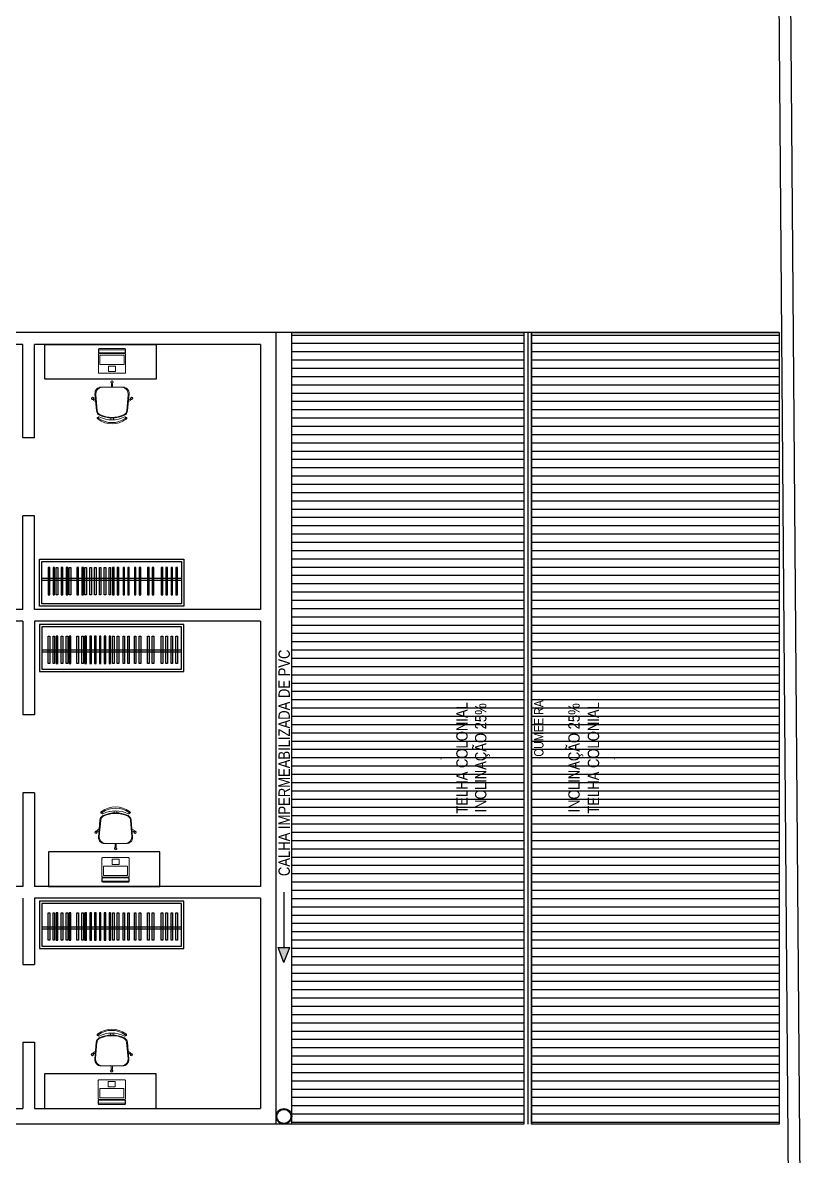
# Model space of a CAD drawing. Header units: millimetres. Extents: x 4156 to 4603, y 996 to 1078.
# Drawn here: x 4259.67 to 4270.6, y 1016.73 to 1032.72 of the extents above; entities that cross this region are included whole.
import ezdxf
from ezdxf.enums import TextEntityAlignment as Align

# ---------------------------------------------------------------- set-up
doc = ezdxf.new("R2010")
doc.units = ezdxf.units.MM
doc.header["$LTSCALE"] = 20
for name, color, linetype in [('-HIDRO', 8, 'Continuous'), ('AF', 5, 'Continuous'), ('E-txt-g', 3, 'Continuous')]:
    doc.layers.add(name, color=color, linetype=linetype)
doc.layers.add('E-Lay-9', color=9, linetype='Continuous', lineweight=9)
doc.layers.add('E-Txt-W', color=7, linetype='Continuous', lineweight=20)
doc.styles.add('F2', font='ARIALN.TTF')
doc.styles.add('REG60', font='romans.shx', dxfattribs={"width": 0.8, "height": 0.15})
doc.styles.add('REG80', font='romans.shx', dxfattribs={"width": 0.8, "height": 0.2})

# ---------------------------------------------------------------- blocks, each defined once
blk = doc.blocks.new('Seta')
at = {"layer": 'AF'}
blk.add_hatch(color=256, dxfattribs=at).paths.add_polyline_path([(-0.11, 0), (-0.11, -0.01), (0, -0.01), (0, -0.03), (0.05, 0), (0, 0.02), (0, 0)])
for p, q in [((0, 0), (-0.11, 0)), ((-0.11, -0.01), (-0.11, 0)), ((0.05, 0), (0, 0.02)), ((0, 0.02), (0, 0)), ((0, -0.01), (-0.11, -0.01)), ((0.05, 0), (0, -0.03)), ((0, -0.01), (0, -0.03))]:
    blk.add_line(p, q, dxfattribs=at)
blk = doc.blocks.new('TXT-AMB75')
at = {"layer": 'E-txt-g', "style": 'REG80', "width": 0.8, "flags": 8}
blk.add_attdef('TXT', text='', height=0.2, dxfattribs=at).set_placement((0.005, 0.296), align=Align.CENTER)
at = {"layer": 'E-Txt-W', "style": 'REG60', "width": 0.8, "flags": 8}
blk.add_attdef('TXT', text='', height=0.15, dxfattribs=at).set_placement((0.005, 0.027), align=Align.CENTER)
blk = doc.blocks.new('Cadeira')
at = {"layer": 'E-Lay-9', "color": 8}
for p, q in [((-0.139, 0), (0.139, 0)), ((-0.009, 0.054), (-0.009, 0.077)), ((-0.008, 0), (-0.008, 0.043)), ((-0.008, 0.043), (-0.006, 0.043)), ((0.006, 0.043), (0.007, 0.043)), ((0.007, 0), (0.007, 0.043)), ((0.01, 0.054), (0.01, 0.077)), ((-0.25, -0.159), (-0.265, -0.141)), ((-0.236, -0.147), (-0.251, -0.129)), ((-0.219, -0.084), (-0.2, -0.302)), ((-0.209, -0.094), (-0.19, -0.298)), ((0.209, -0.094), (0.19, -0.298)), ((0.219, -0.084), (0.2, -0.302)), ((0.236, -0.147), (0.251, -0.129)), ((0.25, -0.159), (0.265, -0.141)), ((-0.24, -0.165), (-0.241, -0.166)), ((-0.213, -0.185), (-0.241, -0.166)), ((-0.23, -0.156), (-0.231, -0.158)), ((-0.214, -0.162), (-0.23, -0.156)), ((0.213, -0.185), (0.241, -0.166)), ((0.214, -0.162), (0.23, -0.156)), ((0.23, -0.156), (0.231, -0.158)), ((0.24, -0.165), (0.241, -0.166)), ((-0.017, -0.396), (-0.017, -0.42)), ((0.017, -0.396), (0.017, -0.42))]:
    blk.add_line(p, q, dxfattribs=at)
blk.add_lwpolyline([(0.163, -0.381, -0.237888), (-0.163, -0.381, 0.605717), (-0.174, -0.395, 0.122717), (-0.17, -0.4, 0.323529), (0.17, -0.4, 0.122717), (0.174, -0.395, 0.605717)], format="xyb", close=True, dxfattribs=at)
for centre in [(0, 0.047), (-0.238, -0.158), (0.238, -0.158)]:
    blk.add_circle(centre, 0.005, dxfattribs=at)
for centre, radius, start, end in [((-0.139, -0.08), 0.08, 90, 182.5692), ((0, 0.065), 0.015, 281.6334, 257.4537), ((0, 0.048), 0.0075, 221.8103, 318.1897), ((0.139, -0.08), 0.08, 357.4308, 90), ((-0.25, -0.144), 0.015, 322.5463, 298.3666), ((-0.12, -0.089), 0.0887, 95.5925, 183.2522), ((0.12, -0.089), 0.0887, 356.7478, 84.4075), ((0.25, -0.144), 0.015, 241.6334, 217.4537), ((-0.239, -0.157), 0.0075, 261.8103, 358.1897), ((0.239, -0.157), 0.0075, 181.8103, 278.1897), ((-0.13, -0.296), 0.07, 185.1212, 243.6047), ((-0.12, -0.292), 0.07, 185.2999, 245.7361), ((-0.182, -0.396), 0.00782, 29.8109, 225.3255), ((-0.163, -0.39), 0.0275, 205.1455, 233.4571), ((0, -0.165), 0.305, 234.1238, 305.8762), ((-0.163, -0.39), 0.0125, 205.1455, 233.1301), ((0, -0.034), 0.362, 243.6047, 296.3953), ((0, -0.025), 0.362, 245.7361, 294.2639), ((0.12, -0.292), 0.07, 294.2639, 354.7001), ((0.13, -0.296), 0.07, 296.3953, 354.8788), ((0.182, -0.396), 0.00782, 314.6745, 150.1891), ((0.163, -0.39), 0.0275, 306.5429, 334.8545)]:
    blk.add_arc(centre, radius, start, end, dxfattribs=at)
blk = doc.blocks.new('Notebook')
at = {"layer": 'E-Lay-9', "color": 8}
for p, q in [((-0.175, 0.305), (-0.175, 0.3)), ((-0.175, 0.3), (-0.175, 0.265)), ((0.165, 0.315), (-0.165, 0.315)), ((0.175, 0.3), (0.175, 0.305)), ((0.175, 0.265), (0.175, 0.3)), ((-0.165, 0.255), (0.165, 0.255))]:
    blk.add_line(p, q, dxfattribs=at)
for points in [[(-0.165, 0.26), (0.165, 0.26, 0.414214), (0.17, 0.265), (0.17, 0.295, 0.414214), (0.165, 0.3), (-0.165, 0.3, 0.414214), (-0.17, 0.295), (-0.17, 0.265, 0.414214)], [(-0.165, 0), (0.165, 0, 0.414214), (0.175, 0.01), (0.175, 0.24, 0.414214), (0.165, 0.25), (-0.165, 0.25, 0.414214), (-0.175, 0.24), (-0.175, 0.01, 0.414214)]]:
    blk.add_lwpolyline(points, format="xyb", close=True, dxfattribs=at)
for points in [[(-0.155, 0.11), (0.155, 0.11), (0.155, 0.23), (-0.155, 0.23)], [(-0.105, 0.25), (-0.145, 0.25), (-0.145, 0.255), (-0.105, 0.255)], [(0.105, 0.25), (0.145, 0.25), (0.145, 0.255), (0.105, 0.255)], [(-0.045, 0.02), (0.045, 0.02), (0.045, 0.09), (-0.045, 0.09)]]:
    blk.add_lwpolyline(points, close=True, dxfattribs=at)
for centre, start, end in [((-0.165, 0.305), 90, 180), ((0.165, 0.305), 0, 90), ((-0.165, 0.265), 180, 270), ((0.165, 0.265), 270, 360)]:
    blk.add_arc(centre, 0.01, start, end, dxfattribs=at)

msp = doc.modelspace()

# ---------------------------------------------------------------- hatches: boundary and pattern name
at = {"layer": '-HIDRO', "linetype": 'Continuous'}
h = msp.add_hatch(dxfattribs=at)
h.set_pattern_fill('ANSI31', color=256, scale=0.935, angle=135, style=0)
h.set_pattern_definition([(180, (1767.23598, 700.36133), (-2e-17, -0.116875), [])])
h.paths.add_polyline_path([(4266.742, 1017.181), (4263.469, 1017.181), (4263.469, 1028.346), (4266.742, 1028.346)])
h.paths.add_polyline_path([(4266.852, 1028.346), (4270.344, 1028.346), (4270.344, 1017.181), (4266.852, 1017.181)])
at = {"layer": '-HIDRO'}
msp.add_hatch(color=256, dxfattribs=at).paths.add_polyline_path([(4263.442, 1019.672), (4263.276, 1019.672), (4263.359, 1019.461)])

# ---------------------------------------------------------------- linework, layer by layer
for p, q in [((4270.73, 1005.026), (4270.206, 1071.854)), ((4270.564, 1005.191), (4270.043, 1071.691)), ((4266.742, 1028.346), (4266.742, 1017.181)), ((4266.852, 1028.346), (4266.852, 1017.181)), ((4263.359, 1020.455), (4263.359, 1019.672)), ((4263.359, 1019.461), (4263.276, 1019.672)), ((4263.276, 1019.672), (4263.442, 1019.672)), ((4263.359, 1019.461), (4263.442, 1019.672)), ((4263.469, 1017.181), (4263.249, 1017.181))]:
    msp.add_line(p, q, dxfattribs=at)
at = {"layer": '-HIDRO', "linetype": 'Continuous'}
for p, q in [((4263.249, 1028.346), (4251.864, 1028.346)), ((4270.344, 1028.346), (4263.249, 1028.346)), ((4263.249, 1017.181), (4263.249, 1028.346)), ((4266.797, 1028.346), (4266.797, 1017.181)), ((4259.674, 1028.181), (4255.439, 1028.181)), ((4259.674, 1026.861), (4259.674, 1028.181)), ((4259.839, 1026.861), (4259.839, 1028.181)), ((4263.029, 1028.181), (4259.839, 1028.181)), ((4263.029, 1028.181), (4263.029, 1024.441)), ((4259.839, 1026.861), (4259.674, 1026.861)), ((4259.674, 1024.441), (4259.674, 1025.761)), ((4259.839, 1025.761), (4259.674, 1025.761)), ((4259.839, 1024.441), (4259.839, 1025.761)), ((4259.674, 1024.441), (4253.734, 1024.441)), ((4263.029, 1024.441), (4259.839, 1024.441)), ((4259.674, 1024.276), (4253.734, 1024.276)), ((4259.674, 1024.276), (4259.674, 1022.956)), ((4263.029, 1024.276), (4259.839, 1024.276)), ((4259.839, 1024.276), (4259.839, 1022.956)), ((4263.029, 1024.276), (4263.029, 1020.536)), ((4263.469, 1017.181), (4263.469, 1023.946)), ((4259.839, 1022.956), (4259.674, 1022.956)), ((4259.674, 1021.856), (4259.674, 1020.536)), ((4259.839, 1021.856), (4259.674, 1021.856)), ((4259.839, 1021.856), (4259.839, 1020.536)), ((4259.674, 1020.536), (4255.439, 1020.536)), ((4263.029, 1020.536), (4259.839, 1020.536)), ((4259.674, 1020.371), (4259.674, 1019.436)), ((4263.029, 1020.371), (4259.839, 1020.371)), ((4259.839, 1020.371), (4259.839, 1019.436)), ((4263.029, 1020.371), (4263.029, 1017.401)), ((4259.674, 1019.436), (4259.839, 1019.436)), ((4259.674, 1018.336), (4259.674, 1017.401)), ((4259.674, 1018.336), (4259.839, 1018.336)), ((4259.839, 1018.336), (4259.839, 1017.401)), ((4255.439, 1017.401), (4259.674, 1017.401)), ((4259.839, 1017.401), (4263.029, 1017.401)), ((4263.249, 1017.181), (4251.864, 1017.181))]:
    msp.add_line(p, q, dxfattribs=at)
at = {"layer": '-HIDRO', "ltscale": 0.5}
for p, q in [((4261.912, 1024.878), (4259.943, 1024.878)), ((4261.912, 1024.851), (4259.943, 1024.851)), ((4261.912, 1023.866), (4259.943, 1023.866)), ((4261.912, 1023.838), (4259.943, 1023.838)), ((4261.912, 1019.961), (4259.943, 1019.961)), ((4261.912, 1019.933), (4259.943, 1019.933))]:
    msp.add_line(p, q, dxfattribs=at)
at = {"layer": '-HIDRO'}
for points in [[(4266.742, 1017.181), (4263.469, 1017.181), (4263.469, 1028.346), (4266.742, 1028.346)], [(4266.852, 1028.346), (4270.344, 1028.346), (4270.344, 1017.181), (4266.852, 1017.181)], [(4259.986, 1027.691), (4259.986, 1028.181), (4261.559, 1028.181), (4261.559, 1027.691)], [(4261.945, 1024.486), (4259.91, 1024.486), (4259.91, 1025.15), (4261.945, 1025.15)], [(4261.912, 1024.519), (4259.943, 1024.519), (4259.943, 1025.117), (4261.912, 1025.117)], [(4261.945, 1024.231), (4259.91, 1024.231), (4259.91, 1023.566), (4261.945, 1023.566)], [(4261.912, 1024.198), (4259.943, 1024.198), (4259.943, 1023.599), (4261.912, 1023.599)], [(4260.037, 1021.025), (4260.037, 1020.536), (4261.61, 1020.536), (4261.61, 1021.025)], [(4261.945, 1020.326), (4259.91, 1020.326), (4259.91, 1019.661), (4261.945, 1019.661)], [(4261.912, 1020.293), (4259.943, 1020.293), (4259.943, 1019.694), (4261.912, 1019.694)], [(4259.984, 1017.89), (4259.984, 1017.401), (4261.557, 1017.401), (4261.557, 1017.89)]]:
    msp.add_lwpolyline(points, close=True, dxfattribs=at)
at = {"layer": '-HIDRO', "ltscale": 0.5}
for points in [[(4260.035, 1024.65), (4260.057, 1024.65), (4260.057, 1025.035), (4260.035, 1025.035)], [(4260.103, 1024.65), (4260.125, 1024.65), (4260.125, 1025.035), (4260.103, 1025.035)], [(4260.17, 1024.65), (4260.148, 1024.65), (4260.148, 1025.035), (4260.17, 1025.035)], [(4260.219, 1024.65), (4260.241, 1024.65), (4260.241, 1025.035), (4260.219, 1025.035)], [(4260.287, 1024.65), (4260.309, 1024.65), (4260.309, 1025.035), (4260.287, 1025.035)], [(4260.354, 1024.65), (4260.332, 1024.65), (4260.332, 1025.035), (4260.354, 1025.035)], [(4260.44, 1024.65), (4260.462, 1024.65), (4260.462, 1025.035), (4260.44, 1025.035)], [(4260.508, 1024.65), (4260.53, 1024.65), (4260.53, 1025.035), (4260.508, 1025.035)], [(4260.575, 1024.65), (4260.553, 1024.65), (4260.553, 1025.035), (4260.575, 1025.035)], [(4260.643, 1024.65), (4260.621, 1024.65), (4260.621, 1025.035), (4260.643, 1025.035)], [(4260.711, 1024.65), (4260.689, 1024.65), (4260.689, 1025.035), (4260.711, 1025.035)], [(4260.778, 1024.65), (4260.756, 1024.65), (4260.756, 1025.035), (4260.778, 1025.035)], [(4260.846, 1024.65), (4260.824, 1024.65), (4260.824, 1025.035), (4260.846, 1025.035)], [(4260.914, 1024.65), (4260.892, 1024.65), (4260.892, 1025.035), (4260.914, 1025.035)], [(4260.941, 1024.65), (4260.963, 1024.65), (4260.963, 1025.035), (4260.941, 1025.035)], [(4261.008, 1024.65), (4261.03, 1024.65), (4261.03, 1025.035), (4261.008, 1025.035)], [(4261.089, 1024.65), (4261.111, 1024.65), (4261.111, 1025.035), (4261.089, 1025.035)], [(4261.156, 1024.65), (4261.178, 1024.65), (4261.178, 1025.035), (4261.156, 1025.035)], [(4261.249, 1024.65), (4261.271, 1024.65), (4261.271, 1025.035), (4261.249, 1025.035)], [(4261.317, 1024.65), (4261.339, 1024.65), (4261.339, 1025.035), (4261.317, 1025.035)], [(4261.434, 1024.65), (4261.456, 1024.65), (4261.456, 1025.035), (4261.434, 1025.035)], [(4261.502, 1024.65), (4261.524, 1024.65), (4261.524, 1025.035), (4261.502, 1025.035)], [(4261.627, 1024.65), (4261.649, 1024.65), (4261.649, 1025.035), (4261.627, 1025.035)], [(4261.694, 1024.65), (4261.716, 1024.65), (4261.716, 1025.035), (4261.694, 1025.035)], [(4261.766, 1024.65), (4261.788, 1024.65), (4261.788, 1025.035), (4261.766, 1025.035)], [(4261.834, 1024.65), (4261.856, 1024.65), (4261.856, 1025.035), (4261.834, 1025.035)], [(4260.035, 1024.066), (4260.057, 1024.066), (4260.057, 1023.681), (4260.035, 1023.681)], [(4260.103, 1024.066), (4260.125, 1024.066), (4260.125, 1023.681), (4260.103, 1023.681)], [(4260.17, 1024.066), (4260.148, 1024.066), (4260.148, 1023.681), (4260.17, 1023.681)], [(4260.219, 1024.066), (4260.241, 1024.066), (4260.241, 1023.681), (4260.219, 1023.681)], [(4260.287, 1024.066), (4260.309, 1024.066), (4260.309, 1023.681), (4260.287, 1023.681)], [(4260.354, 1024.066), (4260.332, 1024.066), (4260.332, 1023.681), (4260.354, 1023.681)], [(4260.44, 1024.066), (4260.462, 1024.066), (4260.462, 1023.681), (4260.44, 1023.681)], [(4260.508, 1024.066), (4260.53, 1024.066), (4260.53, 1023.681), (4260.508, 1023.681)], [(4260.575, 1024.066), (4260.553, 1024.066), (4260.553, 1023.681), (4260.575, 1023.681)], [(4260.643, 1024.066), (4260.621, 1024.066), (4260.621, 1023.681), (4260.643, 1023.681)], [(4260.711, 1024.066), (4260.689, 1024.066), (4260.689, 1023.681), (4260.711, 1023.681)], [(4260.778, 1024.066), (4260.756, 1024.066), (4260.756, 1023.681), (4260.778, 1023.681)], [(4260.846, 1024.066), (4260.824, 1024.066), (4260.824, 1023.681), (4260.846, 1023.681)], [(4260.914, 1024.066), (4260.892, 1024.066), (4260.892, 1023.681), (4260.914, 1023.681)], [(4260.941, 1024.066), (4260.963, 1024.066), (4260.963, 1023.681), (4260.941, 1023.681)], [(4261.008, 1024.066), (4261.03, 1024.066), (4261.03, 1023.681), (4261.008, 1023.681)], [(4261.089, 1024.066), (4261.111, 1024.066), (4261.111, 1023.681), (4261.089, 1023.681)], [(4261.156, 1024.066), (4261.178, 1024.066), (4261.178, 1023.681), (4261.156, 1023.681)], [(4261.249, 1024.066), (4261.271, 1024.066), (4261.271, 1023.681), (4261.249, 1023.681)], [(4261.317, 1024.066), (4261.339, 1024.066), (4261.339, 1023.681), (4261.317, 1023.681)], [(4261.434, 1024.066), (4261.456, 1024.066), (4261.456, 1023.681), (4261.434, 1023.681)], [(4261.502, 1024.066), (4261.524, 1024.066), (4261.524, 1023.681), (4261.502, 1023.681)], [(4261.627, 1024.066), (4261.649, 1024.066), (4261.649, 1023.681), (4261.627, 1023.681)], [(4261.694, 1024.066), (4261.716, 1024.066), (4261.716, 1023.681), (4261.694, 1023.681)], [(4261.766, 1024.066), (4261.788, 1024.066), (4261.788, 1023.681), (4261.766, 1023.681)], [(4261.834, 1024.066), (4261.856, 1024.066), (4261.856, 1023.681), (4261.834, 1023.681)], [(4260.035, 1020.161), (4260.057, 1020.161), (4260.057, 1019.776), (4260.035, 1019.776)], [(4260.103, 1020.161), (4260.125, 1020.161), (4260.125, 1019.776), (4260.103, 1019.776)], [(4260.17, 1020.161), (4260.148, 1020.161), (4260.148, 1019.776), (4260.17, 1019.776)], [(4260.219, 1020.161), (4260.241, 1020.161), (4260.241, 1019.776), (4260.219, 1019.776)], [(4260.287, 1020.161), (4260.309, 1020.161), (4260.309, 1019.776), (4260.287, 1019.776)], [(4260.354, 1020.161), (4260.332, 1020.161), (4260.332, 1019.776), (4260.354, 1019.776)], [(4260.44, 1020.161), (4260.462, 1020.161), (4260.462, 1019.776), (4260.44, 1019.776)], [(4260.508, 1020.161), (4260.53, 1020.161), (4260.53, 1019.776), (4260.508, 1019.776)], [(4260.575, 1020.161), (4260.553, 1020.161), (4260.553, 1019.776), (4260.575, 1019.776)], [(4260.643, 1020.161), (4260.621, 1020.161), (4260.621, 1019.776), (4260.643, 1019.776)], [(4260.711, 1020.161), (4260.689, 1020.161), (4260.689, 1019.776), (4260.711, 1019.776)], [(4260.778, 1020.161), (4260.756, 1020.161), (4260.756, 1019.776), (4260.778, 1019.776)], [(4260.846, 1020.161), (4260.824, 1020.161), (4260.824, 1019.776), (4260.846, 1019.776)], [(4260.914, 1020.161), (4260.892, 1020.161), (4260.892, 1019.776), (4260.914, 1019.776)], [(4260.941, 1020.161), (4260.963, 1020.161), (4260.963, 1019.776), (4260.941, 1019.776)], [(4261.008, 1020.161), (4261.03, 1020.161), (4261.03, 1019.776), (4261.008, 1019.776)], [(4261.089, 1020.161), (4261.111, 1020.161), (4261.111, 1019.776), (4261.089, 1019.776)], [(4261.156, 1020.161), (4261.178, 1020.161), (4261.178, 1019.776), (4261.156, 1019.776)], [(4261.249, 1020.161), (4261.271, 1020.161), (4261.271, 1019.776), (4261.249, 1019.776)], [(4261.317, 1020.161), (4261.339, 1020.161), (4261.339, 1019.776), (4261.317, 1019.776)], [(4261.434, 1020.161), (4261.456, 1020.161), (4261.456, 1019.776), (4261.434, 1019.776)], [(4261.502, 1020.161), (4261.524, 1020.161), (4261.524, 1019.776), (4261.502, 1019.776)], [(4261.627, 1020.161), (4261.649, 1020.161), (4261.649, 1019.776), (4261.627, 1019.776)], [(4261.694, 1020.161), (4261.716, 1020.161), (4261.716, 1019.776), (4261.694, 1019.776)], [(4261.766, 1020.161), (4261.788, 1020.161), (4261.788, 1019.776), (4261.766, 1019.776)], [(4261.834, 1020.161), (4261.856, 1020.161), (4261.856, 1019.776), (4261.834, 1019.776)]]:
    msp.add_lwpolyline(points, close=True, dxfattribs=at)
at = {"layer": '-HIDRO'}
for radius in [0.11, 0.099]:
    msp.add_circle((4263.359, 1017.291), radius, dxfattribs=at)

# ---------------------------------------------------------------- block references
at = {"layer": '-HIDRO', "yscale": 1.1, "zscale": 1.1}
for name, p, xscale in [('Notebook', (4260.934, 1027.775, 3.614), 1.1), ('Cadeira', (4260.934, 1027.577, 3.614), -1.1)]:
    msp.add_blockref(name, p, dxfattribs=dict(at, xscale=xscale))
at = {"layer": '-HIDRO'}
ref = msp.add_blockref('TXT-AMB75', (4263.728, 1022.274), dxfattribs=dict(at, xscale=0.8019000000000002, yscale=0.8019000000000002, zscale=0.8019000000000002, rotation=90))
ref.add_attrib('TXT', 'CALHA IMPERMEABILIZADA DE PVC', dxfattribs={"layer": 'E-txt-g', "color": 2, "height": 0.16038, "rotation": 90, "style": 'F2'}).set_placement((4263.442, 1022.278), align=Align.CENTER)
ref = msp.add_blockref('TXT-AMB75', (4266.236, 1022.344), dxfattribs=dict(at, xscale=0.8019000000000002, yscale=0.8019000000000002, zscale=0.8019000000000002, rotation=90))
ref.add_attrib('TXT', 'TELHA COLONIAL', dxfattribs={"layer": 'E-txt-g', "color": 2, "height": 0.16038, "rotation": 90, "style": 'F2'}).set_placement((4265.95, 1022.348), align=Align.CENTER)
ref.add_attrib('TXT', 'INCLINAÇÃO 25%', dxfattribs={"layer": 'E-Txt-W', "color": 2, "height": 0.16038, "rotation": 90, "style": 'F2'}).set_placement((4266.214, 1022.348), align=Align.CENTER)
ref = msp.add_blockref('TXT-AMB75', (4267.357, 1022.344), dxfattribs=dict(at, xscale=-0.8019000000000002, yscale=0.8019000000000002, zscale=0.8019000000000002, rotation=270))
ref.add_attrib('TXT', 'TELHA COLONIAL', dxfattribs={"layer": 'E-txt-g', "color": 2, "height": 0.16038, "rotation": 90, "style": 'F2'}).set_placement((4267.804, 1022.348), align=Align.CENTER)
ref.add_attrib('TXT', 'INCLINAÇÃO 25%', dxfattribs={"layer": 'E-Txt-W', "color": 2, "height": 0.16038, "rotation": 90, "style": 'F2'}).set_placement((4267.53, 1022.348), align=Align.CENTER)
at = {"layer": '-HIDRO', "rotation": 180}
for name, p, xscale, yscale, zscale in [('Seta', (4265.573, 1022.334), 0.01681679999998471, 0.01681679999998471, 0.01681679999998471), ('Seta', (4268.02, 1022.334), -0.01681679999998471, 0.01681679999998471, 0.01681679999998471), ('Cadeira', (4260.984, 1021.139, 3.614), 1.1, 1.1, 1.1), ('Notebook', (4260.984, 1020.941, 3.614), -1.1, 1.1, 1.1), ('Cadeira', (4260.931, 1018.004, 3.614), 1.1, 1.1, 1.1), ('Notebook', (4260.931, 1017.806, 3.614), -1.1, 1.1, 1.1)]:
    msp.add_blockref(name, p, dxfattribs=dict(at, xscale=xscale, yscale=yscale, zscale=zscale))

# ---------------------------------------------------------------- texts
at = {"layer": '-HIDRO', "style": 'F2'}
msp.add_text('CUMEEIRA', height=0.132, rotation=90, dxfattribs=at).set_placement((4267.019, 1022.365))

doc.saveas('drawing.dxf')
